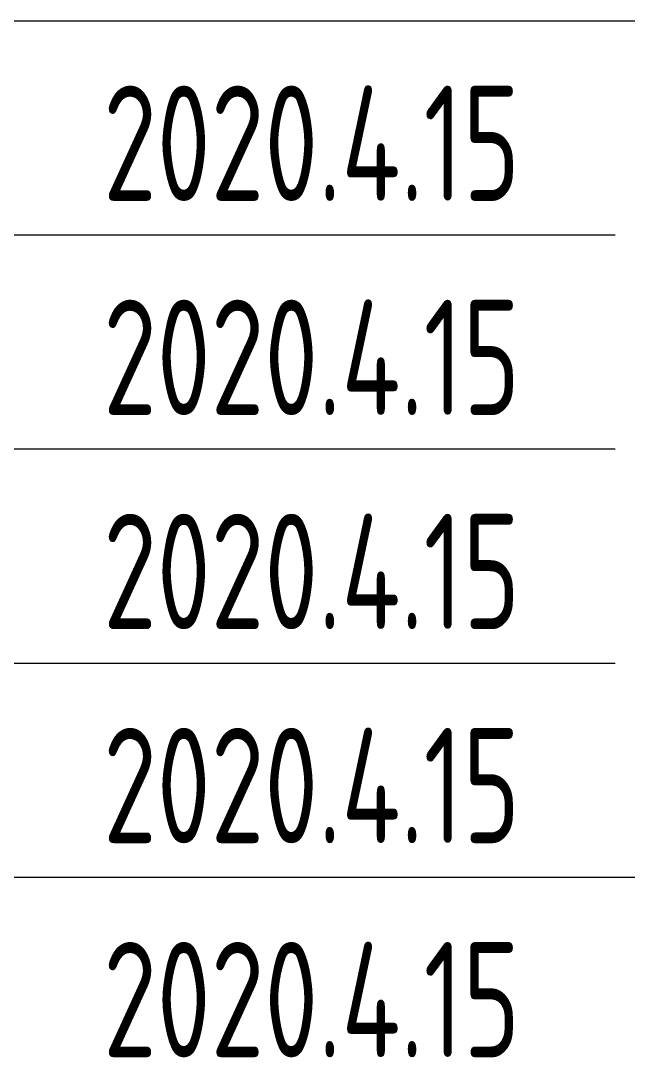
# Model space of a CAD drawing. Extents: x 6128144 to 12201635, y -1670122 to -706096.
# Drawn here: x 6271359 to 6272281, y -752288 to -750715 of the extents above; entities that cross this region are included whole.
import ezdxf
from ezdxf.enums import TextEntityAlignment as Align

# ---------------------------------------------------------------- set-up
doc = ezdxf.new("R2010")
doc.units = 0
doc.header["$LTSCALE"] = 1000
doc.header["$MEASUREMENT"] = 0
doc.layers.get('0').update_dxf_attribs({"linetype": 'CONTINUOUS'})
doc.styles.add('sceie', font='sceie.shx', dxfattribs={"bigfont": 'sceic.shx'})

msp = doc.modelspace()

# ---------------------------------------------------------------- linework, layer by layer
for p, q in [((6269511.2, -750714.6), (6275011.2, -750714.6)), ((6269511.2, -751039.6), (6272261.2, -751039.6)), ((6269511.2, -751364.6), (6272261.2, -751364.6)), ((6269511.2, -751689.6), (6272261.2, -751689.6)), ((6269511.2, -752014.6), (6272261.2, -752014.6)), ((6272261.2, -752014.6), (6278511.2, -752014.6))]:
    msp.add_line(p, q)

# ---------------------------------------------------------------- texts
at = {"style": 'sceie', "width": 0.8}
for p in [(6271800.9, -750900.3), (6271800.9, -750900.3), (6271800.9, -751225.3), (6271800.9, -751225.3), (6271800.9, -751550.3), (6271800.9, -751550.3), (6271800.9, -751875.3), (6271800.9, -751875.3), (6271800.9, -752200.3), (6271800.9, -752200.3)]:
    msp.add_attdef('2020.4.15', text='200320-02-040', height=175, dxfattribs=at).set_placement(p, align=Align.MIDDLE)

doc.saveas('drawing.dxf')
